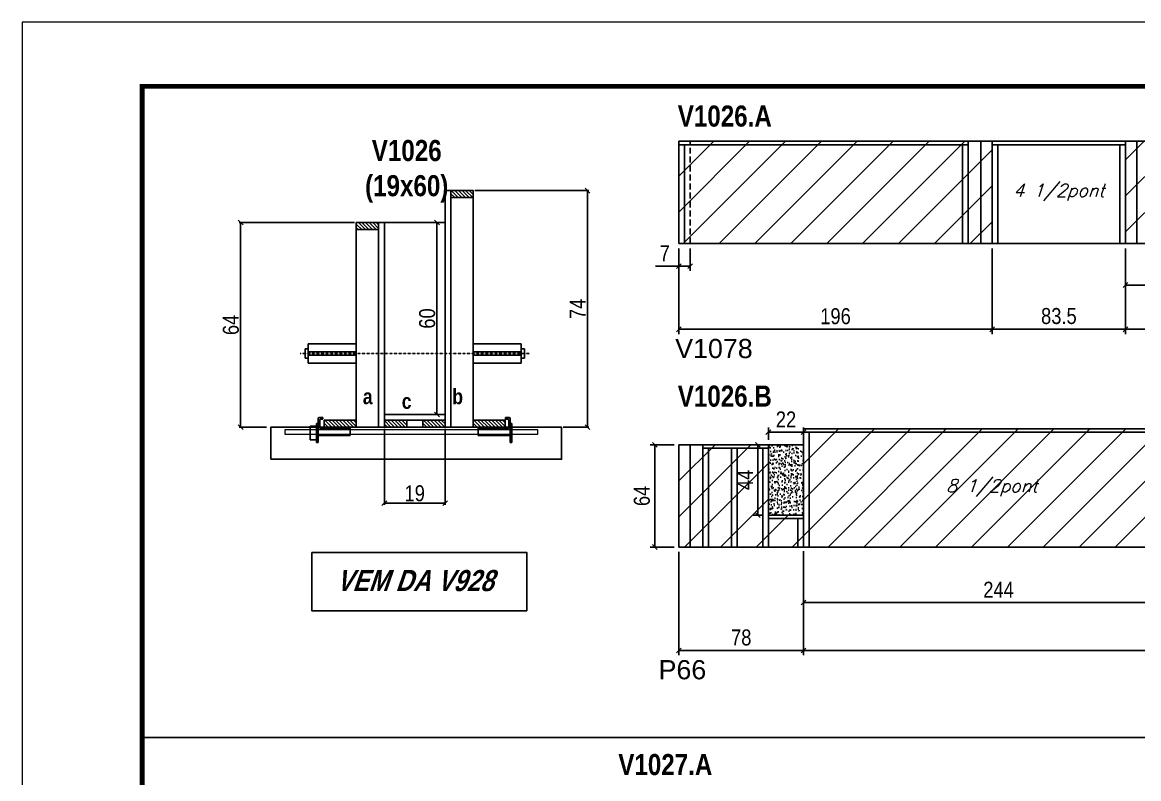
# Model space of a CAD drawing. Extents: x 3309 to 9563, y -2522 to 14608.
# Drawn here: x 3309 to 4008, y 8392 to 8865 of the extents above; entities that cross this region are included whole.
import ezdxf

# ---------------------------------------------------------------- set-up
doc = ezdxf.new("R2010")
doc.units = 0
doc.linetypes.add('DASHED', pattern=[0.75, 0.5, -0.25])
doc.linetypes.add('HIDDEN', pattern=[0.375, 0.25, -0.125])
for name, color, linetype in [('5', 5, 'Continuous'), ('barrote', 251, 'Continuous'), ('COTA', 241, 'Continuous'), ('detalhes', 4, 'Continuous'), ('NOMENCLATURA', 7, 'Continuous'), ('Painéis', 200, 'Continuous'), ('presilha', 1, 'Continuous'), ('SARR_2.2x10', 60, 'Continuous'), ('SARR_2.2x7', 40, 'Continuous'), ('SARR_3.5x7', 81, 'Continuous'), ('TENSOR', 3, 'Continuous'), ('texto', 7, 'Continuous')]:
    doc.layers.add(name, color=color, linetype=linetype)
for name, color, linetype, lineweight in [('CONCRETO', 251, 'Continuous', 25), ('Folhas', 255, 'Continuous', 9), ('Hachura', 251, 'Continuous', 9), ('SARRAFO DE PRESSAO', 251, 'DASHED', 9), ('SCO-___-LAJ', 2, 'Continuous', 0)]:
    doc.layers.add(name, color=color, linetype=linetype, lineweight=lineweight)
doc.styles.add('COTA TECNICA', font='techl___.ttf', dxfattribs={"height": 10})
doc.styles.add('COTA TECNICA 2X', font='techl___.ttf', dxfattribs={"height": 10})
doc.styles.add('Romans', font='romans.shx')
doc.styles.get("Standard").update_dxf_attribs({"font": 'arial.ttf'})
doc.styles.add('TECNICA', font='techb___.ttf', dxfattribs={"height": 10})
doc.dimstyles.new('PAINEL', dxfattribs={"dimtxt": 10, "dimasz": 3, "dimexe": 3, "dimexo": 3, "dimgap": 3, "dimtad": 1, "dimdec": 1, "dimzin": 12, "dimdsep": 46, "dimtxsty": 'COTA TECNICA', "dimblk1": 'OBLIQUE', "dimblk2": 'OBLIQUE', "dimsah": 1, "dimcen": 0.9, "dimclrd": 4, "dimclre": 4, "dimclrt": 240, "dimadec": 1, "dimazin": 3, "dimtfac": 1, "dimtdec": 1, "dimtmove": 0, "dimatfit": 3, "dimfxl": 1, "dimtolj": 1, "dimtzin": 12, "dimarcsym": 0})
doc.dimstyles.new('SECAO', dxfattribs={"dimscale": 0.333333, "dimtxt": 5, "dimasz": 9, "dimexe": 3, "dimexo": 3, "dimgap": 3, "dimtad": 1, "dimdec": 1, "dimlfac": 0.5, "dimzin": 12, "dimdsep": 46, "dimtxsty": 'COTA TECNICA 2X', "dimblk1": 'OBLIQUE', "dimblk2": 'OBLIQUE', "dimsah": 1, "dimcen": 0.9, "dimclrd": 4, "dimclre": 4, "dimclrt": 240, "dimadec": 1, "dimazin": 3, "dimtfac": 1, "dimtdec": 1, "dimtmove": 0, "dimatfit": 3, "dimfxl": 1, "dimtolj": 1, "dimtzin": 12, "dimarcsym": 0})
pattern_1 = [(135, (36771.4267, -114900.4638), (-1.122532015, -1.122532015), [])]

# ---------------------------------------------------------------- blocks, each defined once
blk = doc.blocks.new('9999999999')
at = {"layer": 'Folhas'}
blk.add_lwpolyline([(98138.98, 34190.21), (99623.98, 34190.21), (99623.98, 35240.21), (98138.98, 35240.21)], close=True, dxfattribs=at)
at = {"layer": 'Folhas', "color": 30, "const_width": 3}
blk.add_lwpolyline([(98213.98, 34230.21), (99583.98, 34230.21), (99583.98, 35200.21), (98213.98, 35200.21)], close=True, dxfattribs=at)
blk = doc.blocks.new('_Oblique')
at = {"color": 0, "linetype": 'ByBlock', "lineweight": -2}
blk.add_line((-0.5, -0.5), (0.5, 0.5), dxfattribs=at)
blk = doc.blocks.new('*D645')
at = {"layer": 'COTA', "color": 4, "lineweight": -2, "transparency": 16777216}
for p, q in [((3535.89, 8610.71), (3535.89, 8563.23)), ((3573.89, 8610.71), (3573.89, 8563.23)), ((3573.89, 8564.23), (3535.89, 8564.23))]:
    blk.add_line(p, q, dxfattribs=at)
at = {"layer": 'Defpoints', "color": 0, "transparency": 16777216}
for p in [(3535.89, 8611.71), (3573.89, 8611.71), (3535.89, 8564.23)]:
    blk.add_point(p, dxfattribs=at)
at = {"layer": 'COTA', "color": 4, "lineweight": -2, "transparency": 16777216, "xscale": 3, "yscale": 3, "zscale": 3, "rotation": 180}
blk.add_blockref('_Oblique', (3535.89, 8564.23), dxfattribs=at)
at = {"layer": 'COTA', "color": 4, "lineweight": -2, "transparency": 16777216, "xscale": 3, "yscale": 3, "zscale": 3}
blk.add_blockref('_Oblique', (3573.89, 8564.23), dxfattribs=at)
at = {"layer": 'COTA', "color": 240, "transparency": 16777216, "insert": (3554.89, 8570.32), "char_height": 10, "attachment_point": 5, "style": 'COTA TECNICA 2X'}
blk.add_mtext('\\A1;19', dxfattribs=at)
blk = doc.blocks.new('PRESILHA METÁLICA 1')
at = {"layer": 'presilha'}
for p, q in [((12, 21), (8.6, 21)), ((12, 21), (12, 19.5)), ((0, 13), (6, 13)), ((0, 13), (0, 0)), ((6, 15.5), (7.5, 15.5)), ((6, -2.5), (6, 15.5)), ((6, 13), (6, 0)), ((7.5, 10.6), (7.5, 19.9)), ((7.5, 15.5), (7.5, -2.5)), ((9, 11.6), (9, 18.9)), ((12, 19.5), (9.6, 19.5)), ((37.5, 11), (9.6, 11)), ((37.5, 11), (37.5, 4.1)), ((6, 0), (0, 0)), ((37.5, 4.1), (7.5, 4.1)), ((7.5, -2.5), (6, -2.5))]:
    blk.add_line(p, q, dxfattribs=at)
for centre, radius, start, end in [((8.6, 19.9), 1.14, 90, 180), ((9.6, 18.9), 0.57, 90, 180), ((9.6, 11.6), 0.57, 180, 270)]:
    blk.add_arc(centre, radius, start, end, dxfattribs=at)
blk = doc.blocks.new('PRESILHA METÁLICA 2')
at = {"layer": 'presilha'}
for p, q in [((-5.2, 23.5), (-5.2, 22)), ((-5.2, 23.5), (-1.9, 23.5)), ((-5.2, 22), (-2.8, 22)), ((-2.2, 14.1), (-2.2, 21.4)), ((-0.8, 14.6), (-0.8, 22.4)), ((-30.8, 13.5), (-30.8, 6.6)), ((-30.8, 13.5), (-2.8, 13.5)), ((0.8, 18), (-0.8, 18)), ((-0.8, 18), (-0.8, 0)), ((0.8, 0), (0.8, 18)), ((-30.8, 6.6), (-0.8, 6.6)), ((-0.8, 0), (0.8, 0))]:
    blk.add_line(p, q, dxfattribs=at)
for centre, radius, start, end in [((-2.8, 21.4), 0.57, 0, 90), ((-1.9, 22.4), 1.14, 0, 90), ((-2.8, 14.1), 0.57, 270, 0)]:
    blk.add_arc(centre, radius, start, end, dxfattribs=at)
blk = doc.blocks.new('*D646')
at = {"layer": 'COTA', "color": 4, "lineweight": -2, "transparency": 16777216}
for p, q in [((3592.49, 8759.71), (3663.94, 8759.71)), ((3662.94, 8759.71), (3662.94, 8611.71)), ((3647.7, 8611.71), (3663.94, 8611.71))]:
    blk.add_line(p, q, dxfattribs=at)
at = {"layer": 'Defpoints', "color": 0, "transparency": 16777216}
for p in [(3591.49, 8759.71), (3646.7, 8611.71), (3662.94, 8611.71)]:
    blk.add_point(p, dxfattribs=at)
at = {"layer": 'COTA', "color": 4, "lineweight": -2, "transparency": 16777216, "xscale": 3, "yscale": 3, "zscale": 3}
for p, rotation in [((3662.94, 8759.71), 90), ((3662.94, 8611.71), 270)]:
    blk.add_blockref('_Oblique', p, dxfattribs=dict(at, rotation=rotation))
at = {"layer": 'COTA', "color": 240, "transparency": 16777216, "insert": (3656.86, 8685.71), "char_height": 10, "attachment_point": 5, "rotation": 90, "style": 'COTA TECNICA 2X'}
blk.add_mtext('\\A1;74', dxfattribs=at)
blk = doc.blocks.new('*D647')
at = {"layer": 'COTA', "color": 4, "lineweight": -2, "transparency": 16777216}
for p, q in [((3517.29, 8739.71), (3444.97, 8739.71)), ((3445.97, 8739.71), (3445.97, 8611.71)), ((3462.07, 8611.71), (3444.97, 8611.71))]:
    blk.add_line(p, q, dxfattribs=at)
at = {"layer": 'Defpoints', "color": 0, "transparency": 16777216}
for p in [(3518.29, 8739.71), (3445.97, 8611.71), (3463.07, 8611.71)]:
    blk.add_point(p, dxfattribs=at)
at = {"layer": 'COTA', "color": 4, "lineweight": -2, "transparency": 16777216, "xscale": 3, "yscale": 3, "zscale": 3}
for p, rotation in [((3445.97, 8739.71), 90), ((3445.97, 8611.71), 270)]:
    blk.add_blockref('_Oblique', p, dxfattribs=dict(at, rotation=rotation))
at = {"layer": 'COTA', "color": 240, "transparency": 16777216, "insert": (3439.87, 8675.71), "char_height": 10, "attachment_point": 5, "rotation": 90, "style": 'COTA TECNICA 2X'}
blk.add_mtext('\\A1;64', dxfattribs=at)
blk = doc.blocks.new('*D648')
at = {"layer": 'COTA', "color": 4, "lineweight": -2, "transparency": 16777216}
for p, q in [((3572.89, 8739.71), (3567.81, 8739.71)), ((3568.81, 8619.71), (3568.81, 8739.71)), ((3572.89, 8619.71), (3567.81, 8619.71))]:
    blk.add_line(p, q, dxfattribs=at)
at = {"layer": 'Defpoints', "color": 0, "transparency": 16777216}
for p in [(3568.81, 8739.71), (3573.89, 8739.71), (3573.89, 8619.71)]:
    blk.add_point(p, dxfattribs=at)
at = {"layer": 'COTA', "color": 4, "lineweight": -2, "transparency": 16777216, "xscale": 3, "yscale": 3, "zscale": 3}
for p, rotation in [((3568.81, 8739.71), 90), ((3568.81, 8619.71), 270)]:
    blk.add_blockref('_Oblique', p, dxfattribs=dict(at, rotation=rotation))
at = {"layer": 'COTA', "color": 240, "transparency": 16777216, "insert": (3562.71, 8679.71), "char_height": 10, "attachment_point": 5, "rotation": 90, "style": 'COTA TECNICA 2X'}
blk.add_mtext('\\A1;60', dxfattribs=at)
blk = doc.blocks.new('*D641')
at = {"layer": 'COTA', "color": 4, "linetype": 'ByBlock', "lineweight": -2, "transparency": 16777216}
for p, q in [((3720.19, 8723.58), (3720.19, 8669.95)), ((3916.19, 8723.58), (3916.19, 8669.95)), ((3720.19, 8672.95), (3916.19, 8672.95))]:
    blk.add_line(p, q, dxfattribs=at)
at = {"layer": 'Defpoints', "color": 0, "linetype": 'ByBlock', "transparency": 16777216}
for p in [(3720.19, 8726.58), (3916.19, 8726.58), (3916.19, 8672.95)]:
    blk.add_point(p, dxfattribs=at)
at = {"layer": 'COTA', "color": 4, "linetype": 'ByBlock', "lineweight": -2, "transparency": 16777216, "xscale": 3, "yscale": 3, "zscale": 3, "rotation": 180}
blk.add_blockref('_Oblique', (3720.19, 8672.95), dxfattribs=at)
at = {"layer": 'COTA', "color": 4, "linetype": 'ByBlock', "lineweight": -2, "transparency": 16777216, "xscale": 3, "yscale": 3, "zscale": 3}
blk.add_blockref('_Oblique', (3916.19, 8672.95), dxfattribs=at)
at = {"layer": 'COTA', "color": 240, "linetype": 'ByBlock', "transparency": 16777216, "insert": (3818.19, 8681.09), "char_height": 10, "attachment_point": 5, "style": 'COTA TECNICA'}
blk.add_mtext('\\A1;196', dxfattribs=at)
blk = doc.blocks.new('*D642')
at = {"layer": 'COTA', "color": 4, "linetype": 'ByBlock', "lineweight": -2, "transparency": 16777216}
for p, q in [((3999.69, 8723.58), (3999.69, 8697.66)), ((4243.69, 8723.58), (4243.69, 8697.66)), ((4243.69, 8700.66), (3999.69, 8700.66))]:
    blk.add_line(p, q, dxfattribs=at)
at = {"layer": 'Defpoints', "color": 0, "linetype": 'ByBlock', "transparency": 16777216}
for p in [(3999.69, 8726.58), (4243.69, 8726.58), (3999.69, 8700.66)]:
    blk.add_point(p, dxfattribs=at)
at = {"layer": 'COTA', "color": 4, "linetype": 'ByBlock', "lineweight": -2, "transparency": 16777216, "xscale": 3, "yscale": 3, "zscale": 3, "rotation": 180}
blk.add_blockref('_Oblique', (3999.69, 8700.66), dxfattribs=at)
at = {"layer": 'COTA', "color": 4, "linetype": 'ByBlock', "lineweight": -2, "transparency": 16777216, "xscale": 3, "yscale": 3, "zscale": 3}
blk.add_blockref('_Oblique', (4243.69, 8700.66), dxfattribs=at)
at = {"layer": 'COTA', "color": 240, "linetype": 'ByBlock', "transparency": 16777216, "insert": (4121.69, 8708.74), "char_height": 10, "attachment_point": 5, "style": 'COTA TECNICA'}
blk.add_mtext('\\A1;244', dxfattribs=at)
blk = doc.blocks.new('*D657')
at = {"layer": 'COTA', "color": 4, "linetype": 'ByBlock', "lineweight": -2, "transparency": 16777216}
for p, q in [((3999.69, 8723.58), (3999.69, 8669.95)), ((4650.19, 8723.58), (4650.19, 8669.95)), ((4650.19, 8672.95), (3999.69, 8672.95))]:
    blk.add_line(p, q, dxfattribs=at)
at = {"layer": 'Defpoints', "color": 0, "linetype": 'ByBlock', "transparency": 16777216}
for p in [(3999.69, 8726.58), (4650.19, 8726.58), (3999.69, 8672.95)]:
    blk.add_point(p, dxfattribs=at)
at = {"layer": 'COTA', "color": 4, "linetype": 'ByBlock', "lineweight": -2, "transparency": 16777216, "xscale": 3, "yscale": 3, "zscale": 3, "rotation": 180}
blk.add_blockref('_Oblique', (3999.69, 8672.95), dxfattribs=at)
at = {"layer": 'COTA', "color": 4, "linetype": 'ByBlock', "lineweight": -2, "transparency": 16777216, "xscale": 3, "yscale": 3, "zscale": 3}
blk.add_blockref('_Oblique', (4650.19, 8672.95), dxfattribs=at)
at = {"layer": 'COTA', "color": 240, "linetype": 'ByBlock', "transparency": 16777216, "insert": (4324.94, 8681.06), "char_height": 10, "attachment_point": 5, "style": 'COTA TECNICA'}
blk.add_mtext('\\A1;650.5', dxfattribs=at)
blk = doc.blocks.new('*D659')
at = {"layer": 'COTA', "color": 4, "lineweight": -2, "transparency": 16777216}
for p, q in [((3720.19, 8723.58), (3720.19, 8709.46)), ((3727.19, 8723.58), (3727.19, 8709.46)), ((3720.19, 8712.46), (3705.46, 8712.46)), ((3727.19, 8712.46), (3720.19, 8712.46))]:
    blk.add_line(p, q, dxfattribs=at)
at = {"layer": 'Defpoints', "color": 0, "transparency": 16777216}
for p in [(3720.19, 8726.58), (3727.19, 8726.58), (3720.19, 8712.46)]:
    blk.add_point(p, dxfattribs=at)
at = {"layer": 'COTA', "color": 4, "lineweight": -2, "transparency": 16777216, "xscale": 3, "yscale": 3, "zscale": 3, "rotation": 180}
blk.add_blockref('_Oblique', (3720.19, 8712.46), dxfattribs=at)
at = {"layer": 'COTA', "color": 4, "lineweight": -2, "transparency": 16777216, "xscale": 3, "yscale": 3, "zscale": 3}
blk.add_blockref('_Oblique', (3727.19, 8712.46), dxfattribs=at)
at = {"layer": 'COTA', "color": 240, "transparency": 16777216, "insert": (3711.33, 8720.53), "char_height": 10, "attachment_point": 5, "style": 'COTA TECNICA'}
blk.add_mtext('\\A1;7', dxfattribs=at)
blk = doc.blocks.new('*D661')
at = {"layer": 'COTA', "color": 4, "lineweight": -2, "transparency": 16777216}
for p, q in [((3798.19, 8533.74), (3798.19, 8499)), ((4042.19, 8533.74), (4042.19, 8499)), ((4042.19, 8502), (3798.19, 8502))]:
    blk.add_line(p, q, dxfattribs=at)
at = {"layer": 'Defpoints', "color": 0, "transparency": 16777216}
for p in [(3798.19, 8536.74), (4042.19, 8536.74), (3798.19, 8502)]:
    blk.add_point(p, dxfattribs=at)
at = {"layer": 'COTA', "color": 4, "lineweight": -2, "transparency": 16777216, "xscale": 3, "yscale": 3, "zscale": 3, "rotation": 180}
blk.add_blockref('_Oblique', (3798.19, 8502), dxfattribs=at)
at = {"layer": 'COTA', "color": 4, "lineweight": -2, "transparency": 16777216, "xscale": 3, "yscale": 3, "zscale": 3}
blk.add_blockref('_Oblique', (4042.19, 8502), dxfattribs=at)
at = {"layer": 'COTA', "color": 240, "transparency": 16777216, "insert": (3920.19, 8510.07), "char_height": 10, "attachment_point": 5, "style": 'COTA TECNICA'}
blk.add_mtext('\\A1;244', dxfattribs=at)
blk = doc.blocks.new('*D644')
at = {"layer": 'COTA', "color": 4, "lineweight": -2, "transparency": 16777216}
for p, q in [((3720.19, 8533.74), (3720.19, 8469.03)), ((3798.19, 8533.74), (3798.19, 8469.03)), ((3798.19, 8472.03), (3720.19, 8472.03))]:
    blk.add_line(p, q, dxfattribs=at)
at = {"layer": 'Defpoints', "color": 0, "transparency": 16777216}
for p in [(3720.19, 8536.74), (3798.19, 8536.74), (3720.19, 8472.03)]:
    blk.add_point(p, dxfattribs=at)
at = {"layer": 'COTA', "color": 4, "lineweight": -2, "transparency": 16777216, "xscale": 3, "yscale": 3, "zscale": 3, "rotation": 180}
blk.add_blockref('_Oblique', (3720.19, 8472.03), dxfattribs=at)
at = {"layer": 'COTA', "color": 4, "lineweight": -2, "transparency": 16777216, "xscale": 3, "yscale": 3, "zscale": 3}
blk.add_blockref('_Oblique', (3798.19, 8472.03), dxfattribs=at)
at = {"layer": 'COTA', "color": 240, "transparency": 16777216, "insert": (3759.19, 8480.12), "char_height": 10, "attachment_point": 5, "style": 'COTA TECNICA'}
blk.add_mtext('\\A1;78', dxfattribs=at)
blk = doc.blocks.new('*D664')
at = {"layer": 'COTA', "color": 4, "lineweight": -2, "transparency": 16777216}
for p, q in [((3776.19, 8603.74), (3776.19, 8611.58)), ((3776.19, 8608.58), (3798.19, 8608.58)), ((3798.19, 8603.74), (3798.19, 8611.58))]:
    blk.add_line(p, q, dxfattribs=at)
at = {"layer": 'Defpoints', "color": 0, "transparency": 16777216}
for p in [(3798.19, 8608.58), (3776.19, 8600.74), (3798.19, 8600.74)]:
    blk.add_point(p, dxfattribs=at)
at = {"layer": 'COTA', "color": 4, "lineweight": -2, "transparency": 16777216, "xscale": 3, "yscale": 3, "zscale": 3, "rotation": 180}
blk.add_blockref('_Oblique', (3776.19, 8608.58), dxfattribs=at)
at = {"layer": 'COTA', "color": 4, "lineweight": -2, "transparency": 16777216, "xscale": 3, "yscale": 3, "zscale": 3}
blk.add_blockref('_Oblique', (3798.19, 8608.58), dxfattribs=at)
at = {"layer": 'COTA', "color": 240, "transparency": 16777216, "insert": (3787.19, 8616.58), "char_height": 10, "attachment_point": 5, "style": 'COTA TECNICA'}
blk.add_mtext('\\A1;22', dxfattribs=at)
blk = doc.blocks.new('*D650')
at = {"layer": 'COTA', "color": 4, "lineweight": -2, "transparency": 16777216}
for p, q in [((3773.19, 8600.74), (3766.56, 8600.74)), ((3769.56, 8600.74), (3769.56, 8556.74)), ((3773.19, 8556.74), (3766.56, 8556.74))]:
    blk.add_line(p, q, dxfattribs=at)
at = {"layer": 'Defpoints', "color": 0, "transparency": 16777216}
for p in [(3776.19, 8600.74), (3769.56, 8556.74), (3776.19, 8556.74)]:
    blk.add_point(p, dxfattribs=at)
at = {"layer": 'COTA', "color": 4, "lineweight": -2, "transparency": 16777216, "xscale": 3, "yscale": 3, "zscale": 3}
for p, rotation in [((3769.56, 8600.74), 90), ((3769.56, 8556.74), 270)]:
    blk.add_blockref('_Oblique', p, dxfattribs=dict(at, rotation=rotation))
at = {"layer": 'COTA', "color": 240, "transparency": 16777216, "insert": (3761.49, 8578.74), "char_height": 10, "attachment_point": 5, "rotation": 90, "style": 'COTA TECNICA'}
blk.add_mtext('\\A1;44', dxfattribs=at)
blk = doc.blocks.new('*D651')
at = {"layer": 'COTA', "color": 4, "lineweight": -2, "transparency": 16777216}
for p, q in [((3798.19, 8534.17), (3798.19, 8469.03)), ((4420.69, 8533.74), (4420.69, 8469.03)), ((3798.19, 8472.03), (4420.69, 8472.03))]:
    blk.add_line(p, q, dxfattribs=at)
at = {"layer": 'Defpoints', "color": 0, "transparency": 16777216}
for p in [(3798.19, 8537.17), (4420.69, 8536.74), (4420.69, 8472.03)]:
    blk.add_point(p, dxfattribs=at)
at = {"layer": 'COTA', "color": 4, "lineweight": -2, "transparency": 16777216, "xscale": 3, "yscale": 3, "zscale": 3, "rotation": 180}
blk.add_blockref('_Oblique', (3798.19, 8472.03), dxfattribs=at)
at = {"layer": 'COTA', "color": 4, "lineweight": -2, "transparency": 16777216, "xscale": 3, "yscale": 3, "zscale": 3}
blk.add_blockref('_Oblique', (4420.69, 8472.03), dxfattribs=at)
at = {"layer": 'COTA', "color": 240, "transparency": 16777216, "insert": (4109.44, 8480.14), "char_height": 10, "attachment_point": 5, "style": 'COTA TECNICA'}
blk.add_mtext('\\A1;622.5', dxfattribs=at)
blk = doc.blocks.new('*D649')
at = {"layer": 'COTA', "color": 4, "lineweight": -2, "transparency": 16777216}
for p, q in [((3717.19, 8600.74), (3702.13, 8600.74)), ((3705.13, 8600.74), (3705.13, 8536.74)), ((3717.19, 8536.74), (3702.13, 8536.74))]:
    blk.add_line(p, q, dxfattribs=at)
at = {"layer": 'Defpoints', "color": 0, "transparency": 16777216}
for p in [(3720.19, 8600.74), (3705.13, 8536.74), (3720.19, 8536.74)]:
    blk.add_point(p, dxfattribs=at)
at = {"layer": 'COTA', "color": 4, "lineweight": -2, "transparency": 16777216, "xscale": 3, "yscale": 3, "zscale": 3}
for p, rotation in [((3705.13, 8600.74), 90), ((3705.13, 8536.74), 270)]:
    blk.add_blockref('_Oblique', p, dxfattribs=dict(at, rotation=rotation))
at = {"layer": 'COTA', "color": 240, "transparency": 16777216, "insert": (3697.03, 8568.74), "char_height": 10, "attachment_point": 5, "rotation": 90, "style": 'COTA TECNICA'}
blk.add_mtext('\\A1;64', dxfattribs=at)
blk = doc.blocks.new('*D665')
at = {"layer": 'COTA', "color": 4, "lineweight": -2, "transparency": 16777216}
for p, q in [((3916.19, 8723.58), (3916.19, 8669.95)), ((3999.69, 8723.58), (3999.69, 8669.95)), ((3916.19, 8672.95), (3999.69, 8672.95))]:
    blk.add_line(p, q, dxfattribs=at)
at = {"layer": 'Defpoints', "color": 0, "transparency": 16777216}
for p in [(3916.19, 8726.58), (3999.69, 8726.58), (3999.69, 8672.95)]:
    blk.add_point(p, dxfattribs=at)
at = {"layer": 'COTA', "color": 4, "lineweight": -2, "transparency": 16777216, "xscale": 3, "yscale": 3, "zscale": 3, "rotation": 180}
blk.add_blockref('_Oblique', (3916.19, 8672.95), dxfattribs=at)
at = {"layer": 'COTA', "color": 4, "lineweight": -2, "transparency": 16777216, "xscale": 3, "yscale": 3, "zscale": 3}
blk.add_blockref('_Oblique', (3999.69, 8672.95), dxfattribs=at)
at = {"layer": 'COTA', "color": 240, "transparency": 16777216, "insert": (3957.94, 8681.2), "char_height": 10, "attachment_point": 5, "style": 'COTA TECNICA'}
blk.add_mtext('\\A1;83.5', dxfattribs=at)

msp = doc.modelspace()

# ---------------------------------------------------------------- hatches: boundary and pattern name
at = {"layer": 'COTA'}
h = msp.add_hatch(dxfattribs=at)
h.set_pattern_fill('AR-CONC', color=256, scale=0.03)
h.set_pattern_definition([(50, (-127.4257, -1310.0303), (5.46554, -0.4781726), [0.5715, -6.2865]), (355, (-127.426, -1310.0303), (-1.0573026, 5.7317054), [0.4572, -5.0292175]), (100.451445, (-126.9703, -1310.07), (4.4082374, 5.2535326), [0.4857003, -5.3427073]), (46.1842, (-127.426, -1308.506), (8.1323712, -1.26127), [0.85725, -9.42975]), (96.63556, (-126.748, -1308.6114), (7.122124, 7.422784), [0.728551, -8.014068]), (351.18415, (-127.426, -1308.506), (7.122124, 7.422784), [0.685799, -7.543792]), (21, (-126.6637, -1308.8873), (4.5484317, -3.067956), [0.5715, -6.2865]), (326, (-126.664, -1308.8873), (1.8540609, 5.525639), [0.4572, -5.0292]), (71.451445, (-126.2847, -1309.143), (6.4024926, 2.457683), [0.4857003, -5.342698]), (37.5, (-127.4257, -1310.0303), (0.0926581, 2.53665117), [0, -4.96824, 0, -5.1054, 0, -5.04825]), (7.5, (-127.4257, -1310.0303), (2.0045899, 3.00541724), [0, -2.91084, 0, -4.85394, 0, -1.92405]), (327.5, (-129.125, -1310.0303), (4.06771786, -0.17186232), [0, -1.905, 0, -5.9436, 0, -7.8867]), (317.5, (-129.887, -1310.0303), (4.4438754, 0.7627947), [0, -2.4765, 0, -3.94716, 0, -5.6007])])
h.paths.add_polyline_path([(3776.19, 8556.74), (3798.19, 8556.74), (3798.19, 8600.74), (3776.19, 8600.74)])
at = {"layer": 'Hachura', "linetype": 'ByBlock'}
h = msp.add_hatch(dxfattribs=at)
h.set_pattern_fill('ANSI31', color=256, scale=5)
h.set_pattern_definition([(45, (-19.645, 0), (-11.22532, 11.22532), [])])
h.paths.add_polyline_path([(3916.19, 8726.58), (3916.19, 8790.58), (3720.19, 8790.58), (3720.19, 8726.58)])
h.paths.add_polyline_path([(3999.69, 8790.58), (3999.69, 8726.58), (4243.69, 8726.58), (4243.69, 8790.58)])
h.paths.add_polyline_path([(4243.69, 8790.58), (4243.69, 8726.58), (4487.69, 8726.58), (4487.69, 8790.58)])
h.paths.add_polyline_path([(4487.69, 8790.58), (4487.69, 8726.58), (4650.19, 8726.58), (4650.19, 8790.58)])
h = msp.add_hatch(dxfattribs=at)
h.set_pattern_fill('ANSI31', color=256, scale=5)
h.set_pattern_definition([(45, (0, 31.063), (-11.22532, 11.22532), [])])
h.paths.add_polyline_path([(3776.19, 8600.74), (3720.19, 8600.74), (3720.19, 8536.74), (3798.19, 8536.74), (3798.19, 8556.74), (3776.19, 8556.74)])
h.paths.add_polyline_path([(4042.19, 8536.74), (4042.19, 8610.74), (3798.19, 8610.74), (3798.19, 8536.74)])
h.paths.add_polyline_path([(4176.69, 8536.74), (4176.69, 8610.74), (4042.19, 8610.74), (4042.19, 8536.74)])
h.paths.add_polyline_path([(4176.69, 8610.74), (4176.69, 8536.74), (4420.69, 8536.74), (4420.69, 8610.74)])
h.paths.add_polyline_path([(4452.69, 8610.74), (4452.69, 8536.74), (4544.19, 8536.74), (4544.19, 8610.74)])
at = {"layer": 'SARR_2.2x10'}
h = msp.add_hatch(dxfattribs=at)
h.set_pattern_fill('ANSI31', color=256, scale=0.5, angle=90)
h.set_pattern_definition([(135, (36691.8267, -114900.4638), (-1.122532015, -1.122532015), [])])
h.paths.add_polyline_path([(3498.29, 8616.11), (3498.29, 8611.71), (3518.29, 8611.71), (3518.29, 8616.11)])
h = msp.add_hatch(dxfattribs=at)
h.set_pattern_fill('ANSI31', color=256, scale=0.5, angle=90)
h.set_pattern_definition([(135, (36785.0267, -114900.4638), (-1.122532015, -1.122532015), [])])
h.paths.add_polyline_path([(3591.49, 8616.11), (3591.49, 8611.71), (3611.49, 8611.71), (3611.49, 8616.11)])
at = {"layer": 'SARR_2.2x7'}
h = msp.add_hatch(dxfattribs=at)
h.set_pattern_fill('ANSI31', color=256, scale=0.5, angle=90)
h.set_pattern_definition([(135, (36705.8267, -114756.8638), (-1.122532015, -1.122532015), [])])
h.paths.add_polyline_path([(3577.49, 8759.71), (3577.49, 8755.31), (3591.49, 8755.31), (3591.49, 8759.71)])
h = msp.add_hatch(dxfattribs=at)
h.set_pattern_fill('ANSI31', color=256, scale=0.5, angle=90)
h.set_pattern_definition([(135, (36685.8267, -114776.8638), (-1.122532015, -1.122532015), [])])
h.paths.add_polyline_path([(3532.29, 8739.71), (3532.29, 8735.31), (3518.29, 8735.31), (3518.29, 8739.71)])
h = msp.add_hatch(dxfattribs=at)
h.set_pattern_fill('ANSI31', color=256, scale=0.5, angle=90)
h.set_pattern_definition(pattern_1)
h.paths.add_polyline_path([(3549.89, 8611.71), (3549.89, 8616.11), (3535.89, 8616.11), (3535.89, 8611.71)])
h = msp.add_hatch(dxfattribs=at)
h.set_pattern_fill('ANSI31', color=256, scale=0.5, angle=90)
h.set_pattern_definition(pattern_1)
h.paths.add_polyline_path([(3559.89, 8616.11), (3559.89, 8611.71), (3573.89, 8611.71), (3573.89, 8616.11)])

# ---------------------------------------------------------------- linework, layer by layer
at = {"ltscale": 3}
for p, q in [((3488.29, 8663.8), (3488.29, 8651.8)), ((3488.29, 8663.8), (3518.29, 8663.8)), ((3621.49, 8663.8), (3591.49, 8663.8)), ((3621.49, 8663.8), (3621.49, 8651.8)), ((3486.29, 8660.8), (3486.29, 8654.8)), ((3488.29, 8660.8), (3486.29, 8660.8)), ((3488.29, 8654.8), (3486.29, 8654.8)), ((3518.29, 8658.8), (3488.29, 8658.8)), ((3518.29, 8656.8), (3488.29, 8656.8)), ((3591.49, 8658.8), (3621.49, 8658.8)), ((3591.49, 8656.8), (3621.49, 8656.8)), ((3623.49, 8660.8), (3621.49, 8660.8)), ((3621.49, 8654.8), (3623.49, 8654.8)), ((3623.49, 8660.8), (3623.49, 8654.8)), ((3488.29, 8651.8), (3518.29, 8651.8)), ((3621.49, 8651.8), (3591.49, 8651.8))]:
    msp.add_line(p, q, dxfattribs=at)
at = {"layer": 'barrote'}
msp.add_lwpolyline([(3464.83, 8591.71), (3646.75, 8591.71), (3646.75, 8611.71), (3464.83, 8611.71)], close=True, dxfattribs=at)
at = {"layer": 'CONCRETO', "linetype": 'Continuous'}
msp.add_line((3535.89, 8739.71), (3573.89, 8739.71), dxfattribs=at)
at = {"layer": 'COTA'}
for p, q in [((3776.19, 8600.74), (3798.19, 8600.74)), ((3776.19, 8556.74), (3776.19, 8536.74)), ((3384.37, 8417.61), (4754.37, 8417.61))]:
    msp.add_line(p, q, dxfattribs=at)
at = {"layer": 'detalhes', "color": 250}
msp.add_line((3464.83, 8591.71), (3464.83, 8611.71), dxfattribs=at)
at = {"layer": 'NOMENCLATURA', "elevation": 0}
msp.add_lwpolyline([(3490.45, 8533.35), (3624.99, 8533.35), (3624.99, 8496.89), (3490.45, 8496.89)], close=True, dxfattribs=at)
at = {"layer": 'Painéis', "linetype": 'ByBlock'}
for p, q in [((3720.19, 8726.58), (3720.19, 8790.58)), ((4650.19, 8790.58), (3720.19, 8790.58)), ((3916.19, 8726.58), (3916.19, 8790.58)), ((3999.69, 8726.58), (3999.69, 8790.58)), ((4650.19, 8726.58), (3720.19, 8726.58)), ((3798.19, 8610.74), (4420.69, 8610.74)), ((3798.19, 8536.74), (3798.19, 8610.74)), ((3720.19, 8600.74), (3776.19, 8600.74)), ((3720.19, 8600.74), (3720.19, 8536.74)), ((3776.19, 8556.74), (3776.19, 8600.74)), ((3776.19, 8556.74), (3798.19, 8556.74)), ((3720.19, 8536.74), (4420.69, 8536.74))]:
    msp.add_line(p, q, dxfattribs=at)
at = {"layer": 'Painéis', "linetype": 'Continuous'}
for points in [[(3577.49, 8611.71), (3577.49, 8759.71), (3573.89, 8759.71), (3573.89, 8611.71)], [(3532.29, 8611.71), (3532.29, 8739.71), (3535.89, 8739.71), (3535.89, 8611.71)], [(3573.89, 8619.71), (3535.89, 8619.71), (3535.89, 8616.11), (3573.89, 8616.11)]]:
    msp.add_lwpolyline(points, close=True, dxfattribs=at)
at = {"layer": 'SARR_2.2x10'}
for points in [[(3498.29, 8616.11), (3518.29, 8616.11), (3518.29, 8611.71), (3498.29, 8611.71)], [(3591.49, 8616.11), (3611.49, 8616.11), (3611.49, 8611.71), (3591.49, 8611.71)]]:
    msp.add_lwpolyline(points, close=True, dxfattribs=at)
at = {"layer": 'SARR_2.2x7', "linetype": 'Continuous'}
for p, q in [((3720.19, 8788.38), (3901.19, 8788.38)), ((3909.19, 8726.58), (3909.19, 8790.58)), ((3916.19, 8788.38), (3999.69, 8788.38)), ((4006.69, 8726.58), (4006.69, 8790.58)), ((3798.19, 8608.54), (4042.19, 8608.54)), ((3727.19, 8536.74), (3727.19, 8600.74)), ((3735.19, 8598.54), (3776.19, 8598.54)), ((3776.19, 8554.54), (3798.19, 8554.54))]:
    msp.add_line(p, q, dxfattribs=at)
at = {"layer": 'SARR_2.2x7', "linetype": 'HIDDEN', "ltscale": 15}
msp.add_line((3727.19, 8726.58), (3727.19, 8790.58), dxfattribs=at)
at = {"layer": 'SARR_2.2x7', "elevation": 0}
for points in [[(3591.49, 8759.71), (3577.49, 8759.71), (3577.49, 8755.31), (3591.49, 8755.31)], [(3518.29, 8739.71), (3532.29, 8739.71), (3532.29, 8735.31), (3518.29, 8735.31)]]:
    msp.add_lwpolyline(points, close=True, dxfattribs=at)
at = {"layer": 'SARR_2.2x7'}
for points in [[(3535.89, 8616.11), (3549.89, 8616.11), (3549.89, 8611.71), (3535.89, 8611.71)], [(3573.89, 8616.11), (3559.89, 8616.11), (3559.89, 8611.71), (3573.89, 8611.71)]]:
    msp.add_lwpolyline(points, close=True, dxfattribs=at)
at = {"layer": 'SARR_3.5x7'}
for p, q in [((3723.69, 8788.38), (3723.69, 8726.58)), ((3897.69, 8788.38), (3897.69, 8726.58)), ((3901.19, 8790.58), (3901.19, 8726.58)), ((3919.69, 8788.38), (3919.69, 8726.58)), ((3996.19, 8788.38), (3996.19, 8726.58)), ((3801.69, 8608.54), (3801.69, 8536.74)), ((3735.19, 8600.74), (3735.19, 8536.74)), ((3738.69, 8598.54), (3738.69, 8536.74)), ((3753.1, 8598.54), (3753.1, 8536.74)), ((3756.6, 8598.54), (3756.6, 8536.74)), ((3772.69, 8598.54), (3772.69, 8536.74)), ((3794.69, 8554.54), (3794.69, 8536.74))]:
    msp.add_line(p, q, dxfattribs=at)
for points in [[(3577.49, 8755.31), (3591.49, 8755.31), (3591.49, 8611.71), (3577.49, 8611.71)], [(3532.29, 8735.31), (3518.29, 8735.31), (3518.29, 8611.71), (3532.29, 8611.71)]]:
    msp.add_lwpolyline(points, close=True, dxfattribs=at)
at = {"layer": 'SCO-___-LAJ', "color": 1}
msp.add_lwpolyline([(3473.84, 8610.37), (3631.67, 8610.37), (3631.67, 8607.17), (3473.84, 8607.17)], close=True, dxfattribs=at)
at = {"layer": 'TENSOR', "linetype": 'HIDDEN', "ltscale": 0.5}
msp.add_line((3483.29, 8657.8), (3626.79, 8657.8), dxfattribs=at)

# ---------------------------------------------------------------- block references
at = {"layer": 'presilha', "xscale": 0.6666666666666666, "yscale": 0.6666666666666666, "zscale": 0.6666666666666666}
for name, p in [('PRESILHA METÁLICA 1', (3489.42, 8603.74)), ('PRESILHA METÁLICA 2', (3615.17, 8602.07))]:
    msp.add_blockref(name, p, dxfattribs=at)
at = {"layer": 'SARRAFO DE PRESSAO', "color": 6, "linetype": 'ByBlock'}
msp.add_blockref('9999999999', (-94829.61, -26375.22), dxfattribs=at)

# ---------------------------------------------------------------- texts
at = {"layer": '5', "linetype": 'Continuous'}
for s, p in [('V1078', (3717.89, 8654.94)), ('P66', (3707.48, 8454.02))]:
    msp.add_text(s, height=12, rotation=359.99996, dxfattribs=at).set_placement(p)
at = {"layer": 'detalhes', "style": 'TECNICA'}
for s, p in [('a', (3522.41, 8626.1)), ('b', (3578.39, 8626.09)), ('c', (3546.78, 8623.18))]:
    msp.add_text(s, height=9.6, dxfattribs=at).set_placement(p)
at = {"layer": 'NOMENCLATURA', "style": 'TECNICA'}
for s, p in [('V1026.A', (3719.48, 8799.76)), ('V1026.B', (3719.48, 8624.56)), ('V1027.A', (3682.27, 8394.09, 0))]:
    msp.add_text(s, height=13.2, dxfattribs=at).set_placement(p)
at = {"layer": 'NOMENCLATURA', "insert": (3549.89, 8791.4), "char_height": 13.2, "attachment_point": 2, "style": 'TECNICA'}
msp.add_mtext_dynamic_manual_height_columns('V1026\\P(19x60)', width=300.2766, gutter_width=1, heights=[0], dxfattribs=at)
at = {"layer": 'NOMENCLATURA', "insert": (3554.89, 8522.38), "char_height": 13.2, "width": 300.2766, "attachment_point": 2, "style": 'TECNICA'}
msp.add_mtext('{\\Q19;VEM DA V928}', dxfattribs=at)
at = {"layer": 'texto', "color": 2, "char_height": 8, "attachment_point": 5, "style": 'Romans'}
for s, insert in [('{\\Q19;\\C256;4 1/2pont}', (3957.94, 8758.58)), ('{\\Q19;\\C256;8 1/2pont}', (3915.92, 8573.74))]:
    msp.add_mtext(s, dxfattribs=dict(at, insert=insert))

# ---------------------------------------------------------------- dimensions: what is measured, and where the dimension line sits
at = {"layer": 'COTA'}
for base, p1, p2, angle, dimstyle, picture, middle in [((3662.94, 8611.71, 0), (3591.49, 8759.71), (3646.7, 8611.71, 0), 90, 'SECAO', '*D646', (3656.86, 8685.71, 0)), ((3445.97, 8611.71, 0), (3518.29, 8739.71), (3463.07, 8611.71, 0), 90, 'SECAO', '*D647', (3439.87, 8675.71, 0)), ((3568.81, 8739.71), (3573.89, 8619.71), (3573.89, 8739.71), 90, 'SECAO', '*D648', (3562.71, 8679.71)), ((3798.19, 8608.58), (3776.19, 8600.74), (3798.19, 8600.74), 180, 'PAINEL', '*D664', (3787.19, 8616.58)), ((3705.13, 8536.74), (3720.19, 8600.74), (3720.19, 8536.74), 90, 'PAINEL', '*D649', (3697.03, 8568.74)), ((3769.56, 8556.74), (3776.19, 8600.74), (3776.19, 8556.74), 90, 'PAINEL', '*D650', (3761.49, 8578.74)), ((3720.19, 8472.03), (3798.19, 8536.74), (3720.19, 8536.74), 180, 'PAINEL', '*D644', (3759.19, 8480.12)), ((3798.19, 8502), (4042.19, 8536.74), (3798.19, 8536.74), 180, 'PAINEL', '*D661', (3920.19, 8510.07))]:
    dim = msp.add_linear_dim(base=base, p1=p1, p2=p2, angle=angle, dimstyle=dimstyle, dxfattribs=at)
    dim.commit()
    dim.dimension.update_dxf_attribs({"geometry": picture, "text_midpoint": middle})
for base, p1, p2, picture, middle in [((3720.19, 8712.46), (3727.19, 8726.58), (3720.19, 8726.58), '*D659', (3711.33, 8720.53)), ((3999.69, 8672.95), (3916.19, 8726.58), (3999.69, 8726.58), '*D665', (3957.94, 8681.2)), ((4420.69, 8472.03), (3798.19, 8537.17), (4420.69, 8536.74), '*D651', (4109.44, 8480.14))]:
    dim = msp.add_linear_dim(base=base, p1=p1, p2=p2, dimstyle='PAINEL', dxfattribs=at)
    dim.commit()
    dim.dimension.update_dxf_attribs({"geometry": picture, "text_midpoint": middle})
at = {"layer": 'COTA', "linetype": 'ByBlock'}
dim = msp.add_linear_dim(base=(3916.19, 8672.95), p1=(3720.19, 8726.58), p2=(3916.19, 8726.58), dimstyle='PAINEL', dxfattribs=at)
dim.commit()
dim.dimension.update_dxf_attribs({"geometry": '*D641', "text_midpoint": (3818.19, 8681.09)})
dim = msp.add_linear_dim(base=(3999.69, 8700.66), p1=(4243.69, 8726.58), p2=(3999.69, 8726.58), angle=180, dimstyle='PAINEL', override={"dimtmove": 1}, dxfattribs=at)
dim.commit()
dim.dimension.update_dxf_attribs({"geometry": '*D642', "text_midpoint": (4121.69, 8708.74)})
dim = msp.add_linear_dim(base=(3999.69, 8672.95), p1=(4650.19, 8726.58), p2=(3999.69, 8726.58), angle=180, dimstyle='PAINEL', dxfattribs=at)
dim.commit()
dim.dimension.update_dxf_attribs({"geometry": '*D657', "text_midpoint": (4324.94, 8681.06)})
at = {"layer": 'COTA'}
dim = msp.add_linear_dim(base=(3535.89, 8564.23), p1=(3573.89, 8611.71), p2=(3535.89, 8611.71), angle=180, dimstyle='SECAO', dxfattribs=at)
dim.commit()
dim.dimension.update_dxf_attribs({"geometry": '*D645', "text_midpoint": (3554.89, 8564.23), "dimtype": 160})

doc.saveas('drawing.dxf')
